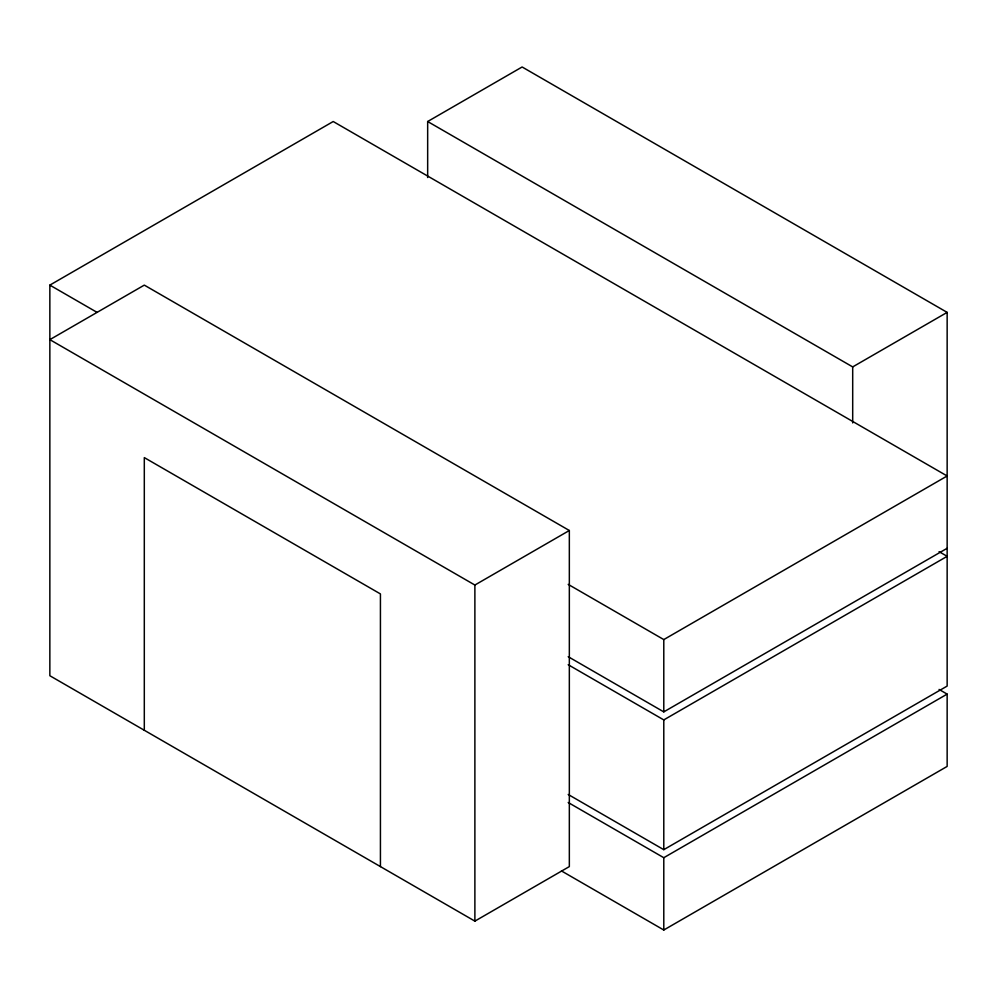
<?xml version="1.0" encoding="UTF-8"?>
<svg xmlns="http://www.w3.org/2000/svg" width="997" height="997" viewBox="0 0 997 997"><rect width="100%" height="100%" fill="white"/><g stroke="black" fill="none" stroke-linecap="round" stroke-linejoin="round"><path stroke-width="1.5" d="M569.337 530.504L474.884 585.04L49.85 339.641L144.303 285.117L569.337 530.504L569.337 866.592L474.884 921.128L49.85 675.729L49.85 285.117L333.21 121.522L947.15 475.98L663.79 639.576L568.203 584.379M427.663 177.528L427.663 121.522L522.116 66.986L947.15 312.385L947.15 686.073L663.79 849.668L568.203 794.472M427.663 121.522L852.697 366.908L947.15 312.385M568.203 656.699L663.79 711.883L947.15 548.288M568.203 664.725L663.79 719.921L947.15 556.326L939.074 551.653M568.203 802.51L663.79 857.707L947.15 694.111L947.15 766.419L663.79 930.014L561.473 870.942M939.074 689.438L947.15 694.111M49.85 285.117L96.971 312.323M852.697 366.908L852.697 422.927M663.79 639.576L663.79 711.883M663.79 719.921L663.79 849.668M663.79 857.707L663.79 930.014M474.884 585.04L474.884 921.128M380.43 866.592L380.43 593.925L144.303 457.598L144.303 730.265"/></g></svg>
